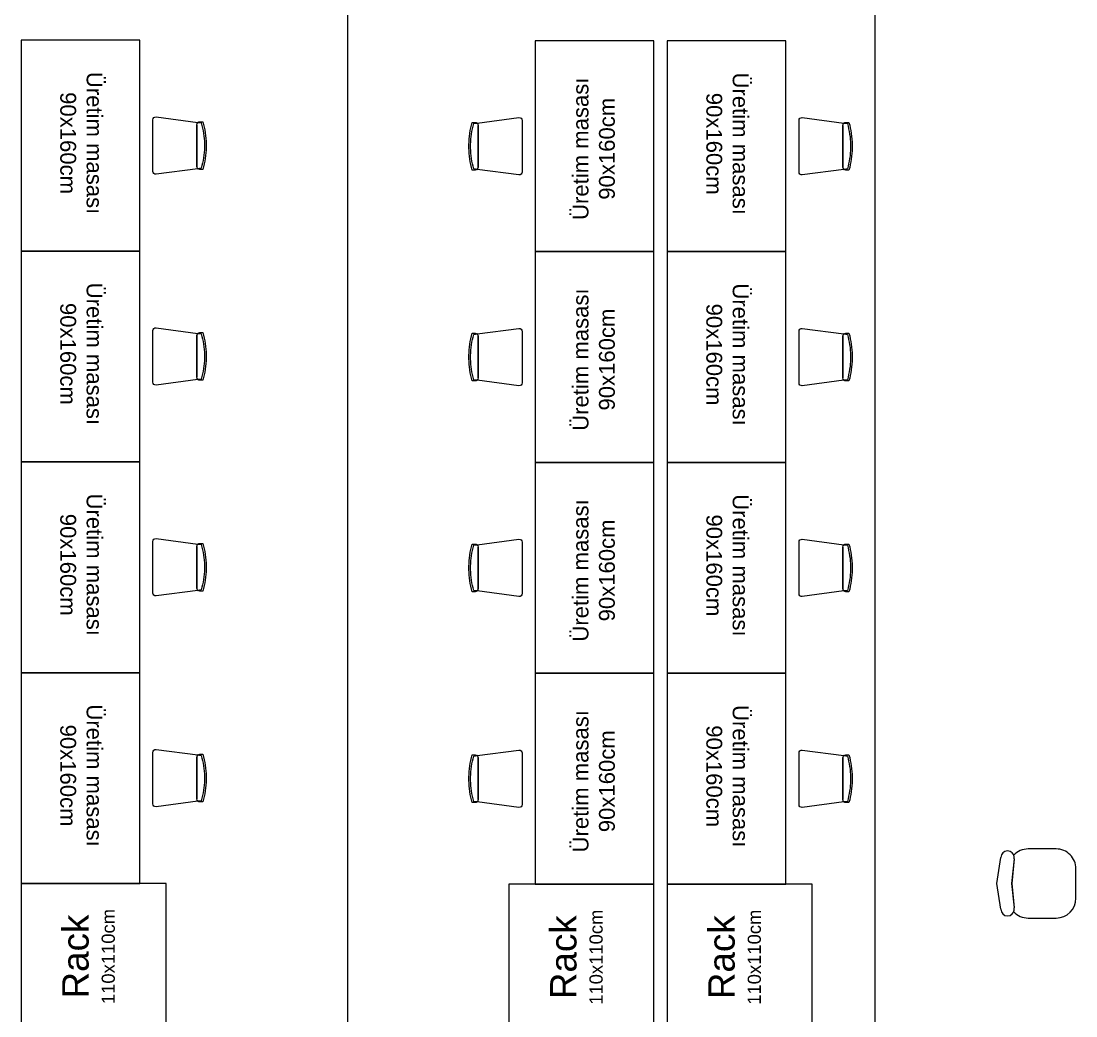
# Model space of a CAD drawing. Header units: centimetres. Extents: x 405464 to 563355, y 50011 to 66875.
# Drawn here: x 508141 to 508941, y 55566 to 56321 of the extents above; entities that cross this region are included whole.
import ezdxf
from ezdxf.enums import TextEntityAlignment as Align

# ---------------------------------------------------------------- set-up
doc = ezdxf.new("R2010")
doc.units = ezdxf.units.CM
doc.linetypes.add('DASHDOT', pattern=[25.4, 12.7, -6.35, 0, -6.35])
doc.linetypes.add('HIDDEN', pattern=[9.525, 6.35, -3.175])
doc.layers.get('0').update_dxf_attribs({"lineweight": 9})
for name, color, linetype, lineweight in [('0-KRCN-MİMARİ-220526', 8, 'Continuous', 9), ('A_Aks', 30, 'DASHDOT', 9), ('TF_Cihaz', 20, 'Continuous', 13), ('TF_Mobilya', 142, 'Continuous', 9)]:
    doc.layers.add(name, color=color, linetype=linetype, lineweight=lineweight)
doc.layers.add('TF_Cihaz_yazı', color=5, linetype='Continuous')
doc.styles.add('MP_KAPI_POZ', font='arial.ttf')

# ---------------------------------------------------------------- blocks, each defined once
blk = doc.blocks.new('a_aks')
at = {"layer": 'A_Aks', "color": 8, "ltscale": 200}
for p, q in [((4030, 5308.05), (4030, -831.11)), ((4430, 5308.05), (4430, -831.11))]:
    blk.add_line(p, q, dxfattribs=at)
blk = doc.blocks.new('mimari_yeni_durum')
at = {"layer": 'A_Aks', "color": 8}
blk.add_blockref('a_aks', (0, 0), dxfattribs=at)
blk = doc.blocks.new('sandalye')
at = {"color": 8, "linetype": 'Continuous'}
for p, q in [((-355.7, 180.9), (-378.7, 180.9)), ((-366.5, 171.7), (-340.6, 175.2)), ((-340.6, 175.2), (-366.5, 171.7)), ((-24.3, 217.5), (-340.6, 175.2)), ((0, -196.2), (0, 196.2)), ((-332.8, -157.9), (-332.8, 157.9)), ((-332.8, 157.9), (-332.8, -157.9)), ((-378.7, -180.9), (-355.7, -180.9)), ((-340.6, -175.2), (-366.5, -171.7)), ((-366.5, -171.7), (-340.6, -175.2)), ((-340.6, -175.2), (-24.3, -217.5))]:
    blk.add_line(p, q, dxfattribs=at)
at = {"color": 8, "linetype": 'HIDDEN', "ltscale": 5}
blk.add_line((-403.2, 12.3), (-403.2, -12.3), dxfattribs=at)
at = {"color": 8, "linetype": 'Continuous'}
for centre, radius, start, end in [((276, 0), 679.3, 164.55635, 178.96555), ((222.2, 0), 613.2, 163.7398, 178.85401), ((222.2, 0), 613.2, 163.7398, 178.85401), ((-355.7, 157.9), 23, 48.67066, 90), ((-355.7, 157.9), 23, 0, 48.67066), ((-355.7, 157.9), 23, 0, 48.67066), ((-21.5, 196.2), 21.5, 360, 97.62396), ((276, 0), 679.3, 181.03445, 195.44365), ((222.2, 0), 613.2, 181.14599, 196.2602), ((222.2, 0), 613.2, 181.14599, 196.2602), ((-355.7, -157.9), 23, 311.32934, 360), ((-355.7, -157.9), 23, 311.32934, 360), ((-355.7, -157.9), 23, 270, 311.32934), ((-21.5, -196.2), 21.5, 262.37604, 0)]:
    blk.add_arc(centre, radius, start, end, dxfattribs=at)
at = {"color": 8, "linetype": 'HIDDEN', "ltscale": 5}
for centre, radius, start, end in [((276, 0), 679.3, 178.96555, 181.03445), ((276, 0), 679.3, 178.96555, 181.03445), ((222.2, 0), 613.2, 178.85401, 181.14599), ((222.2, 0), 613.2, 178.85401, 181.14599)]:
    blk.add_arc(centre, radius, start, end, dxfattribs=at)
blk = doc.blocks.new('A$C9e52caec')
at = {"color": 8}
for p, q in [((4552.46, 3430.23), (4546.3, 3430.23)), ((4567.48, 3430.23), (4552.46, 3430.23)), ((4522.51, 3404.12), (4525.61, 3423.7)), ((4535.59, 3422.73), (4533.77, 3404.08)), ((4535.67, 3422.73), (4533.85, 3404.08)), ((4582.5, 3392.76), (4582.5, 3415.24)), ((4522.51, 3404.08), (4522.5, 3404.12)), ((4522.5, 3404.12), (4522.51, 3404.12)), ((4522.5, 3404.03), (4522.51, 3404.08)), ((4522.51, 3404.03), (4522.5, 3404.03)), ((4525.61, 3384.45), (4522.51, 3404.03)), ((4533.77, 3404.08), (4535.59, 3385.42)), ((4533.85, 3404.08), (4535.67, 3385.42)), ((4546.3, 3377.77), (4567.48, 3377.77))]:
    blk.add_line(p, q, dxfattribs=at)
for centre, radius, start, end in [((4546.29, 3415.21), 15.02, 89.95319, 136.77342), ((4567.5, 3415.22), 15, 0.06425, 90.06425), ((4567.5, 3392.78), 15, 269.93575, 359.93575), ((4546.29, 3392.79), 15.02, 222.98927, 270.04699)]:
    blk.add_arc(centre, radius, start, end, dxfattribs=at)
for centre, major_axis, start_param, end_param in [((4530.69, 3423.7), (-5.07, 0), -1.570796, 0), ((4530.69, 3423.7), (-5.07, 0), 3.141593, 4.712389), ((4530.61, 3423.7), (-5.07, 0), -3.141593, -2.777625), ((4530.61, 3423.7), (-5.07, 0), 2.948377, 3.141593), ((4530.69, 3423.7), (-5.07, 0), 2.948377, 3.141593), ((4530.69, 3384.45), (5.07, 0), 3.141593, 4.712389), ((4530.69, 3384.45), (5.07, 0), -1.570796, 0), ((4530.61, 3384.45), (5.07, 0), -0.386815, 0), ((4530.61, 3384.45), (5.07, 0), 0, 0.193216), ((4530.69, 3384.45), (5.07, 0), 0, 0.193216)]:
    blk.add_ellipse(centre, major_axis=major_axis, ratio=0.992782, start_param=start_param, end_param=end_param, dxfattribs=at)
at = {"layer": 'TF_Cihaz', "color": 8}
for points in [[(3892.5, 3294), (3892.5, 3404), (3782.5, 3404), (3782.5, 3294)], [(4262.5, 3293.5), (4262.5, 3403.5), (4152.5, 3403.5), (4152.5, 3293.5)], [(4382.5, 3293.5), (4382.5, 3403.5), (4272.5, 3403.5), (4272.5, 3293.5)]]:
    blk.add_lwpolyline(points, close=True, dxfattribs=at)
at = {"layer": 'TF_Mobilya', "color": 8}
for points in [[(3782.5, 3884), (3872.5, 3884), (3872.5, 4044), (3782.5, 4044)], [(4262.5, 4043.5), (4172.5, 4043.5), (4172.5, 3883.5), (4262.5, 3883.5)], [(4272.5, 3883.5), (4362.5, 3883.5), (4362.5, 4043.5), (4272.5, 4043.5)], [(3782.5, 3724), (3872.5, 3724), (3872.5, 3884), (3782.5, 3884)], [(4262.5, 3883.5), (4172.5, 3883.5), (4172.5, 3723.5), (4262.5, 3723.5)], [(4272.5, 3723.5), (4362.5, 3723.5), (4362.5, 3883.5), (4272.5, 3883.5)], [(3782.5, 3564), (3872.5, 3564), (3872.5, 3724), (3782.5, 3724)], [(4262.5, 3723.5), (4172.5, 3723.5), (4172.5, 3563.5), (4262.5, 3563.5)], [(4272.5, 3563.5), (4362.5, 3563.5), (4362.5, 3723.5), (4272.5, 3723.5)], [(3782.5, 3404), (3872.5, 3404), (3872.5, 3564), (3782.5, 3564)], [(4262.5, 3563.5), (4172.5, 3563.5), (4172.5, 3403.5), (4262.5, 3403.5)], [(4272.5, 3403.5), (4362.5, 3403.5), (4362.5, 3563.5), (4272.5, 3563.5)]]:
    blk.add_lwpolyline(points, close=True, dxfattribs=at)
at = {"color": 8}
blk.add_blockref('mimari_yeni_durum', (0, 0), dxfattribs=at)
at = {"xscale": -0.1000000000000001, "yscale": 0.1000000000000001, "zscale": 0.1}
for p in [(3882.5, 3964), (3882.5, 3804), (4372.5, 3803.5), (3882.5, 3644), (4372.5, 3643.5), (3882.5, 3484), (4372.5, 3483.5)]:
    blk.add_blockref('sandalye', p, dxfattribs=at)
at = {"xscale": -0.1000000000000003, "yscale": 0.1000000000000003, "zscale": 0.1000000000000002, "rotation": 180}
for p in [(4162.5, 3963.5), (4162.5, 3803.5), (4162.5, 3643.5), (4162.5, 3483.5)]:
    blk.add_blockref('sandalye', p, dxfattribs=at)
at = {"color": 8, "xscale": -0.1000000000000001, "yscale": 0.1000000000000001, "zscale": 0.1}
blk.add_blockref('sandalye', (4372.5, 3963.5), dxfattribs=at)
at = {"layer": 'TF_Cihaz_yazı', "color": 8, "style": 'MP_KAPI_POZ'}
for s, height, p in [('Rack', 20, (3823.73, 3348.56)), ('110x110cm', 10, (3848.58, 3348.56)), ('Rack', 20, (4193.73, 3348.06)), ('110x110cm', 10, (4218.58, 3348.06)), ('Rack', 20, (4313.73, 3348.06)), ('110x110cm', 10, (4338.58, 3348.06))]:
    blk.add_text(s, height=height, rotation=90, dxfattribs=at).set_placement(p, align=Align.MIDDLE_CENTER)
at = {"layer": 'TF_Mobilya', "color": 8, "style": 'MP_KAPI_POZ'}
for s, rotation, p in [('Üretim masası', 270, (3838.21, 3965.91)), ('Üretim masası', 270, (4328.21, 3965.41)), ('Üretim masası', 90, (4206.79, 3961.59)), ('90x160cm', 270, (3818.21, 3965.91)), ('90x160cm', 270, (4308.21, 3965.41)), ('90x160cm', 90, (4226.79, 3961.59)), ('Üretim masası', 270, (3838.21, 3805.91)), ('Üretim masası', 270, (4328.21, 3805.41)), ('Üretim masası', 90, (4206.79, 3801.59)), ('90x160cm', 270, (3818.21, 3805.91)), ('90x160cm', 270, (4308.21, 3805.41)), ('90x160cm', 90, (4226.79, 3801.59)), ('Üretim masası', 270, (3838.21, 3645.91)), ('Üretim masası', 270, (4328.21, 3645.41)), ('Üretim masası', 90, (4206.79, 3641.59)), ('90x160cm', 270, (3818.21, 3645.91)), ('90x160cm', 270, (4308.21, 3645.41)), ('90x160cm', 90, (4226.79, 3641.59)), ('Üretim masası', 270, (3838.21, 3485.91)), ('Üretim masası', 270, (4328.21, 3485.41)), ('Üretim masası', 90, (4206.79, 3481.59)), ('90x160cm', 270, (3818.21, 3485.91)), ('90x160cm', 270, (4308.21, 3485.41)), ('90x160cm', 90, (4226.79, 3481.59))]:
    blk.add_text(s, height=12, rotation=rotation, dxfattribs=at).set_placement(p, align=Align.MIDDLE_CENTER)

msp = doc.modelspace()

# ---------------------------------------------------------------- block references
at = {"layer": '0-KRCN-MİMARİ-220526', "rotation": 359.999999999997}
msp.add_blockref('A$C9e52caec', (504358.27, 52262.37, 74), dxfattribs=at)

doc.saveas('drawing.dxf')
